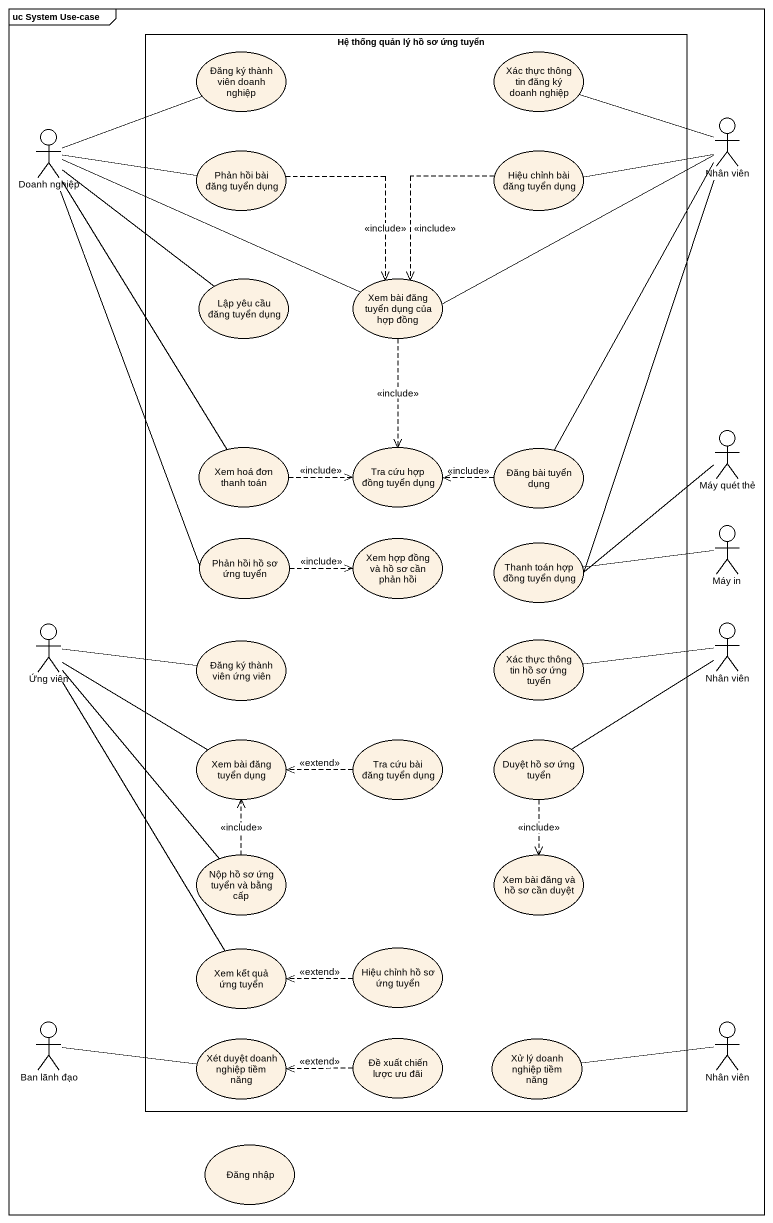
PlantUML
@startuml
mainframe uc System Use-case
rectangle "Hệ thống quản lý hồ sơ ứng tuyển" as Hệ_thống_quản_lý_hồ_sơ_ứng {
  usecase "Đăng ký thành viên doanh nghiệp" as Đăng_ký_thành_viên_doanh
  usecase "Xác thực thông tin đăng ký doanh nghiệp" as Xác_thực_thông_tin_đăng_ký
  usecase "Phản hồi bài đăng tuyển dụng" as Phản_hồi_bài_đăng_tuyển_dụng
  usecase "Hiệu chỉnh bài đăng tuyển dụng" as Hiệu_chỉnh_bài_đăng_tuyển
  usecase "Lập yêu cầu đăng tuyển dụng" as Lập_yêu_cầu_đăng_tuyển_dụng
  usecase "Xem bài đăng tuyển dụng của hợp đồng" as Xem_bài_đăng_tuyển_dụng_của
  usecase "Xem hoá đơn thanh toán" as Xem_hoá_đơn_thanh_toán
  usecase "Tra cứu hợp đồng tuyển dụng" as Tra_cứu_hợp_đồng_tuyển_dụng
  usecase "Đăng bài tuyển dụng" as Đăng_bài_tuyển_dụng
  usecase "Phản hồi hồ sơ ứng tuyển" as Phản_hồi_hồ_sơ_ứng_tuyển
  usecase "Xem hợp đồng và hồ sơ cần phản hồi" as Xem_hợp_đồng_và_hồ_sơ_cần
  usecase "Thanh toán hợp đồng tuyển dụng" as Thanh_toán_hợp_đồng_tuyển
  usecase "Đăng ký thành viên ứng viên" as Đăng_ký_thành_viên_ứng_viên
  usecase "Xác thực thông tin hồ sơ ứng tuyển" as Xác_thực_thông_tin_hồ_sơ
  usecase "Xem bài đăng tuyển dụng" as Xem_bài_đăng_tuyển_dụng
  usecase "Tra cứu bài đăng tuyển dụng" as Tra_cứu_bài_đăng_tuyển_dụng
  usecase "Duyệt hồ sơ ứng tuyển" as Duyệt_hồ_sơ_ứng_tuyển
  usecase "Nộp hồ sơ ứng tuyển và bằng cấp" as Nộp_hồ_sơ_ứng_tuyển_và_bằng
  usecase "Xem bài đăng và hồ sơ cần duyệt" as Xem_bài_đăng_và_hồ_sơ_cần
  usecase "Xem kết quả ứng tuyển" as Xem_kết_quả_ứng_tuyển
  usecase "Hiệu chỉnh hồ sơ ứng tuyển" as Hiệu_chỉnh_hồ_sơ_ứng_tuyển
  usecase "Xét duyệt doanh nghiệp tiềm năng" as Xét_duyệt_doanh_nghiệp_tiềm
  usecase "Đề xuất chiến lược ưu đãi" as Đề_xuất_chiến_lược_ưu_đãi
  usecase "Xử lý doanh nghiệp tiềm năng" as Xử_lý_doanh_nghiệp_tiềm_năng
}
actor "Nhân viên" as Nhân_viên
actor "Doanh nghiệp" as Doanh_nghiệp
actor "Máy quét thẻ" as Máy_quét_thẻ
actor "Máy in" as Máy_in
actor "Nhân viên" as Nhân_viên_2
actor "Ứng viên" as Ứng_viên
actor "Ban lãnh đạo" as Ban_lãnh_đạo
actor "Nhân viên" as Nhân_viên_3
usecase "Đăng nhập" as Đăng_nhập
Nhân_viên -left- Xác_thực_thông_tin_đăng_ký
Nhân_viên -left- Hiệu_chỉnh_bài_đăng_tuyển
Nhân_viên -left- Xem_bài_đăng_tuyển_dụng_của
Nhân_viên -- Đăng_bài_tuyển_dụng
Nhân_viên -- Thanh_toán_hợp_đồng_tuyển
Doanh_nghiệp -right- Đăng_ký_thành_viên_doanh
Doanh_nghiệp -right- Phản_hồi_bài_đăng_tuyển_dụng
Doanh_nghiệp -- Lập_yêu_cầu_đăng_tuyển_dụng
Doanh_nghiệp -right- Xem_bài_đăng_tuyển_dụng_của
Doanh_nghiệp -- Xem_hoá_đơn_thanh_toán
Doanh_nghiệp -- Phản_hồi_hồ_sơ_ứng_tuyển
Phản_hồi_bài_đăng_tuyển_dụng ..> Xem_bài_đăng_tuyển_dụng_của : <<include>>
Hiệu_chỉnh_bài_đăng_tuyển ..> Xem_bài_đăng_tuyển_dụng_của : <<include>>
Xem_bài_đăng_tuyển_dụng_của ..> Tra_cứu_hợp_đồng_tuyển_dụng : <<include>>
Xem_hoá_đơn_thanh_toán .right.> Tra_cứu_hợp_đồng_tuyển_dụng : <<include>>
Đăng_bài_tuyển_dụng .left.> Tra_cứu_hợp_đồng_tuyển_dụng : <<include>>
Máy_quét_thẻ -left- Thanh_toán_hợp_đồng_tuyển
Phản_hồi_hồ_sơ_ứng_tuyển .right.> Xem_hợp_đồng_và_hồ_sơ_cần : <<include>>
Máy_in -left- Thanh_toán_hợp_đồng_tuyển
Nhân_viên_2 -left- Xác_thực_thông_tin_hồ_sơ
Nhân_viên_2 -left- Duyệt_hồ_sơ_ứng_tuyển
Ứng_viên -right- Đăng_ký_thành_viên_ứng_viên
Ứng_viên -right- Xem_bài_đăng_tuyển_dụng
Ứng_viên -- Nộp_hồ_sơ_ứng_tuyển_và_bằng
Ứng_viên -- Xem_kết_quả_ứng_tuyển
Tra_cứu_bài_đăng_tuyển_dụng .left.> Xem_bài_đăng_tuyển_dụng : <<extend>>
Duyệt_hồ_sơ_ứng_tuyển ..> Xem_bài_đăng_và_hồ_sơ_cần : <<include>>
Nộp_hồ_sơ_ứng_tuyển_và_bằng .up.> Xem_bài_đăng_tuyển_dụng : <<include>>
Hiệu_chỉnh_hồ_sơ_ứng_tuyển .left.> Xem_kết_quả_ứng_tuyển : <<extend>>
Ban_lãnh_đạo -right- Xét_duyệt_doanh_nghiệp_tiềm
Đề_xuất_chiến_lược_ưu_đãi .left.> Xét_duyệt_doanh_nghiệp_tiềm : <<extend>>
Nhân_viên_3 -left- Xử_lý_doanh_nghiệp_tiềm_năng
@enduml
